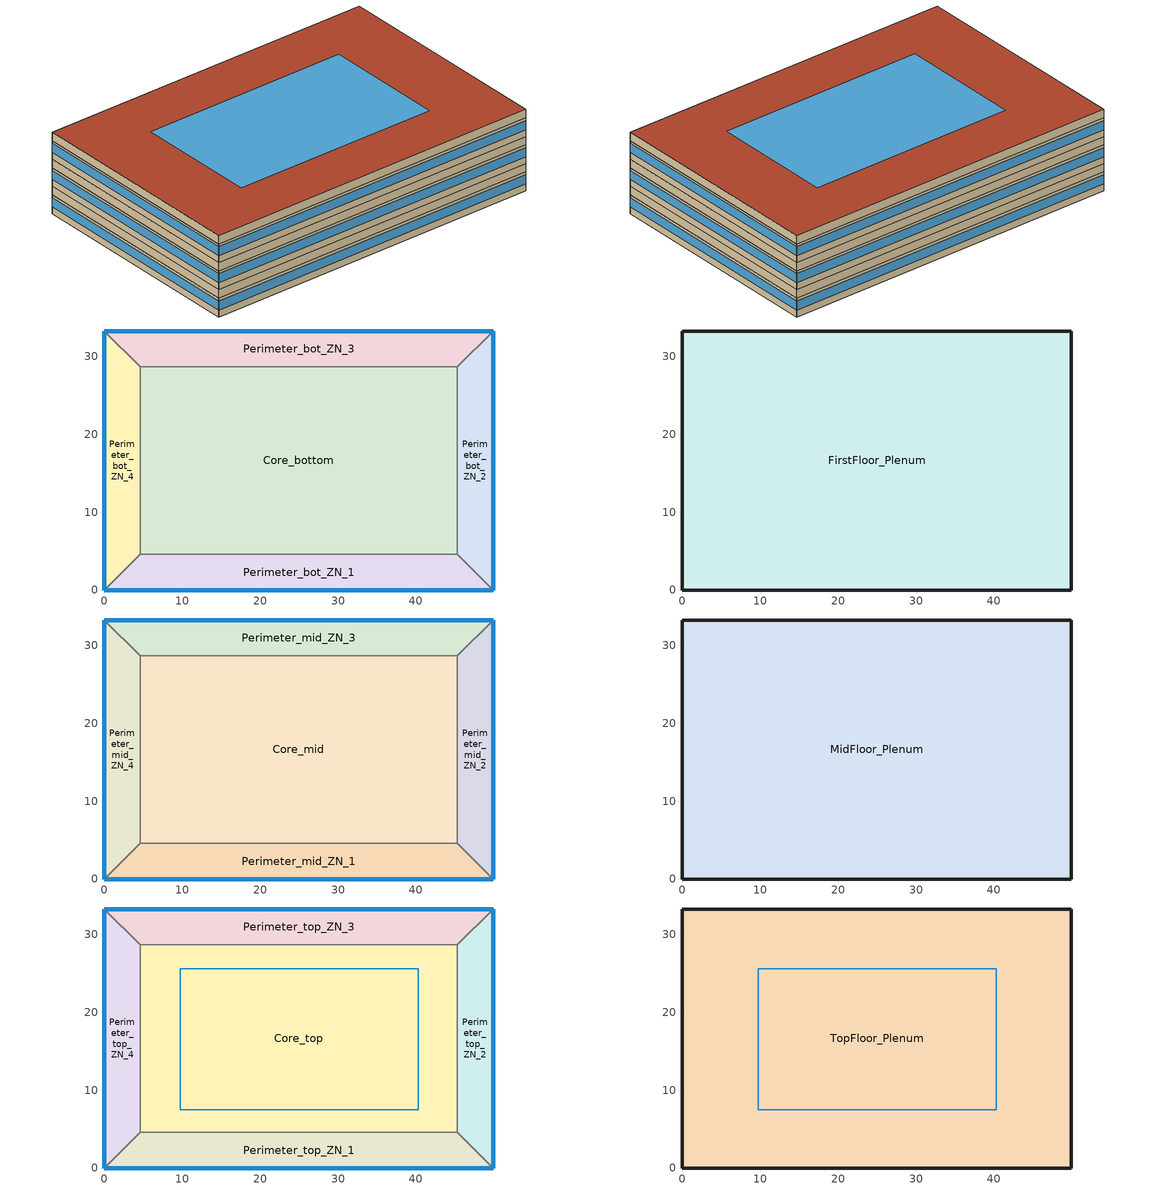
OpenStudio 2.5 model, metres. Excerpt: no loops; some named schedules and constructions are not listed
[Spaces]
Core_bottom
 floor ground: 45.34,28.7 45.34,4.57 4.57,4.57 4.57,28.7 z0
 wall to Perimeter_bot_ZN_1: 4.57,4.57 45.34,4.57 z0:2.74
 wall to Perimeter_bot_ZN_2: 45.34,4.57 45.34,28.7 z0:2.74
 wall to Perimeter_bot_ZN_4: 4.57,28.7 4.57,4.57 z0:2.74
 wall to Perimeter_bot_ZN_3: 45.34,28.7 4.57,28.7 z0:2.74
Perimeter_bot_ZN_2
 floor ground: 49.91,33.27 49.91,0 45.34,4.57 45.34,28.7 z0
 wall outside: 49.91,0 49.91,33.27 z0:2.74
 wall to Perimeter_bot_ZN_1: 45.34,4.57 49.91,0 z0:2.74
 wall to Perimeter_bot_ZN_3: 49.91,33.27 45.34,28.7 z0:2.74
 window: 49.91,0 49.91,33.27 z1.02:2.33
Perimeter_bot_ZN_3
 floor ground: 49.91,33.27 45.34,28.7 4.57,28.7 0,33.27 z0
 wall outside: 49.91,33.27 0,33.27 z0:2.74
 wall to Perimeter_bot_ZN_4: 0,33.27 4.57,28.7 z0:2.74
 window: 49.91,33.27 0,33.27 z1.02:2.33
Perimeter_bot_ZN_1
 floor ground: 45.34,4.57 49.91,0 0,0 4.57,4.57 z0
 wall outside: 0,0 49.91,0 z0:2.74
 wall to Perimeter_bot_ZN_4: 4.57,4.57 0,0 z0:2.74
 window: 0,0 49.91,0 z1.02:2.33
Perimeter_bot_ZN_4
 floor ground: 0,33.27 4.57,28.7 4.57,4.57 0,0 z0
 wall outside: 0,33.27 0,0 z0:2.74
 window: 0,33.27 0,0 z1.02:2.33
FirstFloor_Plenum
 floor to Perimeter_bot_ZN_3: 49.91,33.27 45.34,28.7 4.57,28.7 0,33.27 z2.74
 floor to Perimeter_bot_ZN_1: 45.34,4.57 49.91,0 0,0 4.57,4.57 z2.74
 floor to Core_bottom: 45.34,28.7 45.34,4.57 4.57,4.57 4.57,28.7 z2.74
 floor to Perimeter_bot_ZN_4: 0,33.27 4.57,28.7 4.57,4.57 0,0 z2.74
 floor to Perimeter_bot_ZN_2: 49.91,33.27 49.91,0 45.34,4.57 45.34,28.7 z2.74
 wall outside: 0,33.27 0,0 49.91,0 49.91,33.27 0,33.27 z2.74:3.96
Perimeter_mid_ZN_4
 floor to FirstFloor_Plenum: 0,33.27 4.57,28.7 4.57,4.57 0,0 z3.96
 wall outside: 0,33.27 0,0 z3.96:6.71
 wall to Perimeter_mid_ZN_3: 4.57,28.7 0,33.27 z3.96:6.71
 wall to Core_mid: 4.57,4.57 4.57,28.7 z3.96:6.71
 wall to Perimeter_mid_ZN_1: 0,0 4.57,4.57 z3.96:6.71
 window: 0,33.27 0,0 z4.98:6.29
Perimeter_mid_ZN_1
 floor to FirstFloor_Plenum: 45.34,4.57 49.91,0 0,0 4.57,4.57 z3.96
 wall outside: 0,0 49.91,0 z3.96:6.71
 wall to Core_mid: 45.34,4.57 4.57,4.57 z3.96:6.71
 wall to Perimeter_mid_ZN_2: 49.91,0 45.34,4.57 z3.96:6.71
 window: 0,0 49.91,0 z4.98:6.29
Perimeter_mid_ZN_2
 floor to FirstFloor_Plenum: 49.91,33.27 49.91,0 45.34,4.57 45.34,28.7 z3.96
 wall outside: 49.91,0 49.91,33.27 z3.96:6.71
 wall to Perimeter_mid_ZN_3: 49.91,33.27 45.34,28.7 z3.96:6.71
 wall to Core_mid: 45.34,28.7 45.34,4.57 z3.96:6.71
 window: 49.91,0 49.91,33.27 z4.98:6.29
Core_mid
 floor to FirstFloor_Plenum: 45.34,28.7 45.34,4.57 4.57,4.57 4.57,28.7 z3.96
 wall to Perimeter_mid_ZN_3: 45.34,28.7 4.57,28.7 z3.96:6.71
Perimeter_mid_ZN_3
 floor to FirstFloor_Plenum: 49.91,33.27 45.34,28.7 4.57,28.7 0,33.27 z3.96
 wall outside: 49.91,33.27 0,33.27 z3.96:6.71
 window: 49.91,33.27 0,33.27 z4.98:6.29
MidFloor_Plenum
 floor to Perimeter_mid_ZN_3: 49.91,33.27 45.34,28.7 4.57,28.7 0,33.27 z6.71
 floor to Perimeter_mid_ZN_4: 0,33.27 4.57,28.7 4.57,4.57 0,0 z6.71
 floor to Core_mid: 45.34,28.7 45.34,4.57 4.57,4.57 4.57,28.7 z6.71
 floor to Perimeter_mid_ZN_2: 49.91,33.27 49.91,0 45.34,4.57 45.34,28.7 z6.71
 floor to Perimeter_mid_ZN_1: 45.34,4.57 49.91,0 0,0 4.57,4.57 z6.71
 wall outside: 0,33.27 0,0 49.91,0 49.91,33.27 0,33.27 z6.71:7.92
Perimeter_top_ZN_3
 floor to MidFloor_Plenum: 49.91,33.27 45.34,28.7 4.57,28.7 0,33.27 z7.92
 wall outside: 49.91,33.27 0,33.27 z7.92:10.67
 wall to Perimeter_top_ZN_4: 0,33.27 4.57,28.7 z7.92:10.67
 wall to Core_top: 4.57,28.7 45.34,28.7 z7.92:10.67
 wall to Perimeter_top_ZN_2: 45.34,28.7 49.91,33.27 z7.92:10.67
 window: 49.91,33.27 0,33.27 z8.95:10.25
Perimeter_top_ZN_4
 floor to MidFloor_Plenum: 0,33.27 4.57,28.7 4.57,4.57 0,0 z7.92
 wall outside: 0,33.27 0,0 z7.92:10.67
 wall to Perimeter_top_ZN_1: 0,0 4.57,4.57 z7.92:10.67
 wall to Core_top: 4.57,4.57 4.57,28.7 z7.92:10.67
 window: 0,33.27 0,0 z8.95:10.25
Core_top
 floor to MidFloor_Plenum: 45.34,28.7 45.34,4.57 4.57,4.57 4.57,28.7 z7.92
 wall to Perimeter_top_ZN_1: 4.57,4.57 45.34,4.57 z7.92:10.67
 wall to Perimeter_top_ZN_2: 45.34,4.57 45.34,28.7 z7.92:10.67
 skylight inside (Customized Fenestration: cond=0.220 tvis=0.898 tsol=0.837): 40.32,7.47 40.32,25.58 9.75,25.58 9.75,7.47 z10.67
Perimeter_top_ZN_2
 floor to MidFloor_Plenum: 49.91,33.27 49.91,0 45.34,4.57 45.34,28.7 z7.92
 wall outside: 49.91,0 49.91,33.27 z7.92:10.67
 wall to Perimeter_top_ZN_1: 45.34,4.57 49.91,0 z7.92:10.67
 window: 49.91,0 49.91,33.27 z8.95:10.25
Perimeter_top_ZN_1
 floor to MidFloor_Plenum: 45.34,4.57 49.91,0 0,0 4.57,4.57 z7.92
 wall outside: 0,0 49.91,0 z7.92:10.67
 window: 0,0 49.91,0 z8.95:10.25
TopFloor_Plenum
 floor to Perimeter_top_ZN_4: 0,33.27 4.57,28.7 4.57,4.57 0,0 z10.67
 floor to Perimeter_top_ZN_2: 49.91,33.27 49.91,0 45.34,4.57 45.34,28.7 z10.67
 floor to Core_top: 45.34,28.7 45.34,4.57 4.57,4.57 4.57,28.7 z10.67
 floor to Perimeter_top_ZN_3: 49.91,33.27 45.34,28.7 4.57,28.7 0,33.27 z10.67
 floor to Perimeter_top_ZN_1: 45.34,4.57 49.91,0 0,0 4.57,4.57 z10.67
 wall outside: 0,33.27 0,0 49.91,0 49.91,33.27 0,33.27 z10.67:11.89
 roof outside: 49.91,0 49.91,33.27 0,33.27 0,0 z11.89
 skylight (Customized Fenestration: cond=0.220 tvis=0.898 tsol=0.837): 40.32,7.47 40.32,25.58 9.75,25.58 9.75,7.47 z11.89
[Site]
Montreal Int'l: Latitude {deg}=45.47; Longitude {deg}=-73.75; Time Zone {hr}=-5; Elevation {m}=36; Terrain=City
[Building]
NECB 2011-MediumOffice-NECB HDD Method-CAN_PQ_Montreal.Intl.AP.716270_CWEC.epw created: 2017-06-30 14:18:17 +0000: North Axis {deg}=0; Default Construction Set=NECB 2011 - Office - NECB HDD Method at climate 6; Standards Number of Stories=3; Standards Number of Above Ground Stories=3; Standards Building Type=MediumOffice
[ClimateZones]
Climate Zone Institution Name 1=ASHRAE; Climate Zone Document Name 1=ANSI/ASHRAE Standard 169; Climate Zone Document Year 1=2006; Climate Zone Institution Name 2=CEC; Climate Zone Document Name 2=California Climate Zone Descriptions; Climate Zone Document Year 2=1995
[Site:GroundTemperature:BuildingSurface]
19.527, 19.502, 19.536, 19.598, 20.002, 21.64, 22.225, 22.375, 21.449, 20.121, 19.802, 19.633
[Site:WaterMainsTemperature]
Calculation Method=Correlation; Annual Average Outdoor Air Temperature {C}=6.25; Maximum Difference In Monthly Average Outdoor Air Temperatures {deltaC}=30.2
[SizingPeriod:DesignDay] Barometric Pressure {Pa}=100893; Sky Clearness=0; Rain Indicator=0; Snow Indicator=0; Day of Month=21; Daylight Saving Time Indicator=0; Dry-Bulb Temperature Range Modifier Type=DefaultMultipliers
Name | Maximum Dry-Bulb Temperature {C} | Daily Dry-Bulb Temperature Range {deltaC} | Humidity Indicating Conditions at Maximum Dry-Bulb | Wind Speed {m/s} | Wind Direction {deg} | Month | Day Type | Humidity Indicating Type | Solar Model Indicator | ASHRAE Taub | ASHRAE Taud
Montreal Int'l Ann Htg 99.6% Condns DB | -23.7 | 0 | -23.7 | 3.9 | 260 | 1 | WinterDesignDay | Wetbulb | ASHRAEClearSky
Montreal Int'l Ann Hum_n 99.6% Condns DP=>MCDB | -23 | 0 | -30.5 | 3.9 | 260 | 1 | WinterDesignDay | Dewpoint | ASHRAEClearSky
Montreal Int'l Ann Htg Wind 99.6% Condns WS=>MCDB | -5.3 | 0 | -5.3 | 12.9 | 260 | 1 | WinterDesignDay | Wetbulb | ASHRAEClearSky
Montreal Int'l Ann Clg .4% Condns DB=>MWB | 30 | 9.3 | 22.1 | 4.9 | 220 | 7 | SummerDesignDay | Wetbulb | ASHRAETau | 0.465 | 1.966
Montreal Int'l Ann Clg .4% Condns WB=>MDB | 28.1 | 9.3 | 23.2 | 4.9 | 220 | 7 | SummerDesignDay | Wetbulb | ASHRAETau | 0.465 | 1.966
Montreal Int'l Ann Clg .4% Condns DP=>MDB | 26 | 9.3 | 21.6 | 4.9 | 220 | 7 | SummerDesignDay | Dewpoint | ASHRAETau | 0.465 | 1.966
Montreal Int'l Ann Clg .4% Condns Enth=>MDB | 28.1 | 9.3 | 69300 | 4.9 | 220 | 7 | SummerDesignDay | Enthalpy | ASHRAETau | 0.465 | 1.966
[Material:NoMass]
CP02 CARPET PAD: Roughness=VeryRough; Thermal Resistance {m2-K/W}=0.21648; Thermal Absorptance=0.9; Solar Absorptance=0.7; Visible Absorptance=0.8
[Material]
Name | Roughness | Thickness {m} | Conductivity {W/m-K} | Density {kg/m3} | Specific Heat {J/kg-K} | Thermal Absorptance | Solar Absorptance | Visible Absorptance
100mm Normalweight concrete floor | MediumSmooth | 0.1016 | 2.31 | 2322 | 832
G01 13mm gypsum board | Smooth | 0.0127 | 0.16 | 800 | 1090 | 0.9 | 0.7 | 0.5
G05 25mm wood | MediumSmooth | 0.0254 | 0.15 | 608 | 1630 | 0.9 | 0.5 | 0.5
[Construction]
Typical Interior Floor: 100mm Normalweight concrete floor, CP02 CARPET PAD
Typical Interior Wall: G01 13mm gypsum board, G01 13mm gypsum board
Typical Interior Ceiling: CP02 CARPET PAD, 100mm Normalweight concrete floor
Typical Interior Window: Clear 3mm
Typical Interior Door; Typical Interior Partition: G05 25mm wood
Customized Fenestration: cond=0.220 tvis=0.220 tsol=0.232: Customized Fenestration:: cond=0.220 tvis=0.220 tsol=0.232
Customized Fenestration: cond=0.220 tvis=0.441 tsol=0.279: Customized Fenestration:: cond=0.220 tvis=0.441 tsol=0.279
Customized Fenestration: cond=0.220 tvis=0.294 tsol=0.332: Customized Fenestration:: cond=0.220 tvis=0.294 tsol=0.332
Customized Fenestration: cond=0.220 tvis=0.898 tsol=0.837: Customized Fenestration:: cond=0.220 tvis=0.898 tsol=0.837
[DefaultConstructionSet]
NECB 2011 - Office - NECB HDD Method at climate 6: Default Exterior Surface Constructions=NECB 2011 - Office - NECB HDD Method at climate 6; Default Interior Surface Constructions=Default Surface Constructions 2; Default Ground Contact Surface Constructions=NECB 2011 - Office - NECB HDD Method at climate 7; Default Exterior SubSurface Constructions=NECB 2011 - Office - NECB HDD Method at climate 6; Default Interior SubSurface Constructions=Default Sub Surface Constructions 2; Interior Partition Construction=Typical Interior Partition
[DefaultSurfaceConstructions]
Name | Floor Construction | Wall Construction | Roof Ceiling Construction
Default Surface Constructions 2 | Typical Interior Floor | Typical Interior Wall | Typical Interior Ceiling
NECB 2011 - Office - NECB HDD Method at climate 6 | Customized opaque construction {bac17d05-fa3c-4554-9c2b-645434204bc1} to conductance of 0.183 | Customized opaque construction {9a10af6f-2136-4d12-8e47-a366c279f865} to conductance of 0.247 | Customized opaque construction {86125d64-8c4d-4eb4-9fef-85a99954333d} to conductance of 0.183
NECB 2011 - Office - NECB HDD Method at climate 7 | Customized opaque construction {63694fdd-92aa-4eea-9706-33f9e571802f} to conductance of 0.757 | Customized opaque construction {63694fdd-92aa-4eea-9706-33f9e571802f} to conductance of 0.284 | Customized opaque construction {63694fdd-92aa-4eea-9706-33f9e571802f} to conductance of 0.284
[DefaultSubSurfaceConstructions]
Name | Fixed Window Construction | Operable Window Construction | Door Construction | Glass Door Construction | Overhead Door Construction | Skylight Construction | Tubular Daylight Dome Construction | Tubular Daylight Diffuser Construction
Default Sub Surface Constructions 2 | Typical Interior Window | Typical Interior Window | Typical Interior Door
NECB 2011 - Office - NECB HDD Method at climate 6 | Customized Fenestration: cond=0.220 tvis=0.220 tsol=0.232 | Customized Fenestration: cond=0.220 tvis=0.220 tsol=0.232 | Customized opaque construction {ca5dc829-3440-4b2f-abc3-cab601b95ddb} to conductance of 2.2 | Customized Fenestration: cond=0.220 tvis=0.441 tsol=0.279 | Customized opaque construction {ec847054-24c3-4cd7-ba79-04c3cd1d9936} to conductance of 2.2 | Customized Fenestration: cond=0.220 tvis=0.294 tsol=0.332 | Customized Fenestration: cond=0.220 tvis=0.898 tsol=0.837 | Customized Fenestration: cond=0.220 tvis=0.898 tsol=0.837
[WindowMaterial:Glazing]
Clear 3mm: Optical Data Type=SpectralAverage; Thickness {m}=0.003; Solar Transmittance at Normal Incidence=0.837; Front Side Solar Reflectance at Normal Incidence=0.075; Back Side Solar Reflectance at Normal Incidence=0.075; Visible Transmittance at Normal Incidence=0.898; Front Side Visible Reflectance at Normal Incidence=0.081; Back Side Visible Reflectance at Normal Incidence=0.081; Infrared Transmittance at Normal Incidence=0; Front Side Infrared Hemispherical Emissivity=0.84; Back Side Infrared Hemispherical Emissivity=0.84; Conductivity {W/m-K}=0.9; Dirt Correction Factor for Solar and Visible Transmittance=1; Solar Diffusing=No
[WindowMaterial:SimpleGlazingSystem] U-Factor {W/m2-K}=2.2; Solar Heat Gain Coefficient=0.6; Visible Transmittance=0.21
Customized Fenestration:: cond=0.220 tvis=0.220 tsol=0.232; Customized Fenestration:: cond=0.220 tvis=0.441 tsol=0.279; Customized Fenestration:: cond=0.220 tvis=0.294 tsol=0.332; Customized Fenestration:: cond=0.220 tvis=0.898 tsol=0.837
[Space]
Name | Space Type | Building Story | Thermal Zone | Part of Total Floor Area
Perimeter_mid_ZN_4 | Space Function Office - open plan | Building Story 2 | Sp-Perimeter_mid_ZN_4 Sys-6 Flr-3 Sch-A HPlcmt-west ZN | Yes
Core_bottom | Space Function Office - open plan | Building Story 1 | Sp-Core_bottom Sys-6 Flr-2 Sch-A HPlcmt-core ZN | Yes
FirstFloor_Plenum | Space Function - undefined - | Building Story 1 | Sp-FirstFloor_Plenum Sys-0 Flr-2 Sch-- undefined - HPlcmt-north ZN | No
TopFloor_Plenum | Space Function - undefined - | Building Story 3 | Sp-TopFloor_Plenum Sys-0 Flr-1 Sch-- undefined - HPlcmt-north ZN | No
Perimeter_top_ZN_3 | Space Function Office - open plan | Building Story 3 | Sp-Perimeter_top_ZN_3 Sys-6 Flr-1 Sch-A HPlcmt-north ZN | Yes
Perimeter_bot_ZN_2 | Space Function Office - open plan | Building Story 1 | Sp-Perimeter_bot_ZN_2 Sys-6 Flr-2 Sch-A HPlcmt-east ZN | Yes
MidFloor_Plenum | Space Function - undefined - | Building Story 2 | Sp-MidFloor_Plenum Sys-0 Flr-3 Sch-- undefined - HPlcmt-north ZN | No
Perimeter_mid_ZN_1 | Space Function Office - open plan | Building Story 2 | Sp-Perimeter_mid_ZN_1 Sys-6 Flr-3 Sch-A HPlcmt-south ZN | Yes
Perimeter_bot_ZN_1 | Space Function Office - open plan | Building Story 1 | Sp-Perimeter_bot_ZN_1 Sys-6 Flr-2 Sch-A HPlcmt-south ZN | Yes
Perimeter_bot_ZN_3 | Space Function Office - open plan | Building Story 1 | Sp-Perimeter_bot_ZN_3 Sys-6 Flr-2 Sch-A HPlcmt-north ZN | Yes
Perimeter_mid_ZN_2 | Space Function Office - open plan | Building Story 2 | Sp-Perimeter_mid_ZN_2 Sys-6 Flr-3 Sch-A HPlcmt-east ZN | Yes
Perimeter_top_ZN_4 | Space Function Office - open plan | Building Story 3 | Sp-Perimeter_top_ZN_4 Sys-6 Flr-1 Sch-A HPlcmt-west ZN | Yes
Perimeter_bot_ZN_4 | Space Function Office - open plan | Building Story 1 | Sp-Perimeter_bot_ZN_4 Sys-6 Flr-2 Sch-A HPlcmt-west ZN | Yes
Core_top | Space Function AS | Building Story 3 | Sp-Core_top Sys-6 Flr-1 Sch-A HPlcmt-core ZN | Yes
Perimeter_top_ZN_2 | Space Function Office - open plan | Building Story 3 | Sp-Perimeter_top_ZN_2 Sys-6 Flr-1 Sch-A HPlcmt-east ZN | Yes
Perimeter_top_ZN_1 | Space Function Office - open plan | Building Story 3 | Sp-Perimeter_top_ZN_1 Sys-6 Flr-1 Sch-A HPlcmt-south ZN | Yes
Core_mid | Space Function Office - open plan | Building Story 2 | Sp-Core_mid Sys-6 Flr-3 Sch-A HPlcmt-core ZN | Yes
Perimeter_mid_ZN_3 | Space Function Office - open plan | Building Story 2 | Sp-Perimeter_mid_ZN_3 Sys-6 Flr-3 Sch-A HPlcmt-north ZN | Yes
[BuildingStory]
Name | Nominal Z Coordinate {m}
Building Story 1 | 0
Building Story 2 | 3.9624
Building Story 3 | 7.9248
[SpaceType]
Name | Default Schedule Set | Design Specification Outdoor Air Object | Standards Building Type | Standards Space Type
Space Function - undefined - | Space Function - undefined - Schedule Set | Space Function - undefined - Ventilation | Space Function | - undefined -
Space Function Office - open plan | Space Function Office - open plan Schedule Set | Space Function Office - open plan Ventilation | Space Function | Office - open plan
Space Function AS
[DesignSpecification:OutdoorAir]
Name | Outdoor Air Flow per Person {m3/s-person} | Outdoor Air Flow per Floor Area {m3/s-m2} | Outdoor Air Flow Air Changes per Hour {1/hr} | Outdoor Air Method
Space Function - undefined - Ventilation | 0 | 0 | 0
Space Function Office - open plan Ventilation |  | 0.0004318 |  | Sum
[DefaultScheduleSet] Infiltration Schedule=Always On
Name | Number of People Schedule | People Activity Level Schedule | Lighting Schedule | Electric Equipment Schedule
Space Function - undefined - Schedule Set
Space Function Office - open plan Schedule Set | NECB-A-Occupancy | NECB-Activity | NECB-A-Lighting | NECB-A-Electric-Equipment
[ThermostatSetpoint:DualSetpoint]
Name | Heating Setpoint Temperature Schedule | Cooling Setpoint Temperature Schedule
Space Function - undefined - Thermostat 4; Space Function - undefined - Thermostat 5; Space Function - undefined - Thermostat 6
Space Function Office - open plan Thermostat 16; Space Function Office - open plan Thermostat 17; Space Function Office - open plan Thermostat 18; Space Function Office - open plan Thermostat 19; Space Function Office - open plan Thermostat 21; Space Function Office - open plan Thermostat 22; Space Function Office - open plan Thermostat 23; Space Function Office - open plan Thermostat 24; Space Function Office - open plan Thermostat 25; Space Function Office - open plan Thermostat 26; Space Function Office - open plan Thermostat 27; Space Function Office - open plan Thermostat 28; Space Function Office - open plan Thermostat 29; Space Function Office - open plan Thermostat 30 | NECB-A-Thermostat Setpoint-Heating | NECB-A-Thermostat Setpoint-Cooling
Space Function Office - open plan Thermostat 20 | AS HtgStp | AS ClgStp
[People:Definition] Number of People Calculation Method=People/Area; Fraction Radiant=0.3
Name | People per Space Floor Area {person/m2}
Space Function Office - open plan People Definition | 0.0500522
AS People Definition | 0.0416667
[People]
Name | People Definition | Space or SpaceType | Work Efficiency Schedule | Clothing Insulation Schedule | Air Velocity Schedule | Number of People Schedule | Activity Level Schedule | Multiplier
Space Function Office - open plan People | Space Function Office - open plan People Definition | Space Function Office - open plan | Work Efficiency Schedule | Clothing Schedule | Air Velocity Schedule
AS People | AS People Definition | Space Function AS |  |  |  | NECB-A-Occupancy | NECB-Activity | 1
[Lights:Definition] Design Level Calculation Method=Watts/Area
Name | Watts per Space Floor Area {W/m2} | Fraction Radiant | Fraction Visible | Return Air Fraction
Space Function Office - open plan Lights Definition | 10.9999 | 0.5 | 0.2
AS | 400 | 0.6 |  | 0.3
[Lights]
Name | Lights Definition | Space or SpaceType | Schedule | Fraction Replaceable
Space Function Office - open plan Lights | Space Function Office - open plan Lights Definition | Space Function Office - open plan
AS Lights 400W HPS | AS | Space Function AS | AS Light_Sch | 1
[ElectricEquipment:Definition] Design Level Calculation Method=Watts/Area
Name | Watts per Space Floor Area {W/m2} | Fraction Radiant | Fraction Lost
Space Function Office - open plan Elec Equip Definition | 7.49994 | 0.5
AS Fans | 0.4167 |  | 0.1
[ElectricEquipment]
Name | Electric Equipment Definition | Space or SpaceType | Schedule
Space Function Office - open plan Elec Equip | Space Function Office - open plan Elec Equip Definition | Space Function Office - open plan
AS Circulating fans | AS Fans | Space Function AS | AS Circulating Fans Schedule
[SpaceInfiltration:DesignFlowRate] Schedule=Always On Discrete; Design Flow Rate Calculation Method=Flow/ExteriorArea; Flow per Exterior Surface Area {m3/s-m2}=0.00025; Constant Term Coefficient=0; Temperature Term Coefficient=0; Velocity Term Coefficient=0.224; Velocity Squared Term Coefficient=0
Name | Space or SpaceType
FirstFloor_Plenum Infiltration | FirstFloor_Plenum
MidFloor_Plenum Infiltration | MidFloor_Plenum
Perimeter_bot_ZN_1 Infiltration | Perimeter_bot_ZN_1
Perimeter_bot_ZN_2 Infiltration | Perimeter_bot_ZN_2
Perimeter_bot_ZN_3 Infiltration | Perimeter_bot_ZN_3
Perimeter_bot_ZN_4 Infiltration | Perimeter_bot_ZN_4
Perimeter_mid_ZN_1 Infiltration | Perimeter_mid_ZN_1
Perimeter_mid_ZN_2 Infiltration | Perimeter_mid_ZN_2
Perimeter_mid_ZN_3 Infiltration | Perimeter_mid_ZN_3
Perimeter_mid_ZN_4 Infiltration | Perimeter_mid_ZN_4
Perimeter_top_ZN_1 Infiltration | Perimeter_top_ZN_1
Perimeter_top_ZN_2 Infiltration | Perimeter_top_ZN_2
Perimeter_top_ZN_3 Infiltration | Perimeter_top_ZN_3
Perimeter_top_ZN_4 Infiltration | Perimeter_top_ZN_4
TopFloor_Plenum Infiltration | TopFloor_Plenum
[ThermalZone] Use Ideal Air Loads=No
Name | Thermostat | Humidistat
Sp-TopFloor_Plenum Sys-0 Flr-1 Sch-- undefined - HPlcmt-north ZN | Space Function - undefined - Thermostat 4
Sp-FirstFloor_Plenum Sys-0 Flr-2 Sch-- undefined - HPlcmt-north ZN | Space Function - undefined - Thermostat 5
Sp-MidFloor_Plenum Sys-0 Flr-3 Sch-- undefined - HPlcmt-north ZN | Space Function - undefined - Thermostat 6
Sp-Perimeter_top_ZN_3 Sys-6 Flr-1 Sch-A HPlcmt-north ZN | Space Function Office - open plan Thermostat 16
Sp-Perimeter_top_ZN_2 Sys-6 Flr-1 Sch-A HPlcmt-east ZN | Space Function Office - open plan Thermostat 17
Sp-Perimeter_top_ZN_4 Sys-6 Flr-1 Sch-A HPlcmt-west ZN | Space Function Office - open plan Thermostat 18
Sp-Perimeter_top_ZN_1 Sys-6 Flr-1 Sch-A HPlcmt-south ZN | Space Function Office - open plan Thermostat 19
Sp-Core_top Sys-6 Flr-1 Sch-A HPlcmt-core ZN | Space Function Office - open plan Thermostat 20 | Zone Control Humidistat 1
Sp-Perimeter_bot_ZN_3 Sys-6 Flr-2 Sch-A HPlcmt-north ZN | Space Function Office - open plan Thermostat 21
Sp-Perimeter_bot_ZN_2 Sys-6 Flr-2 Sch-A HPlcmt-east ZN | Space Function Office - open plan Thermostat 22
Sp-Perimeter_bot_ZN_4 Sys-6 Flr-2 Sch-A HPlcmt-west ZN | Space Function Office - open plan Thermostat 23
Sp-Perimeter_bot_ZN_1 Sys-6 Flr-2 Sch-A HPlcmt-south ZN | Space Function Office - open plan Thermostat 24
Sp-Core_bottom Sys-6 Flr-2 Sch-A HPlcmt-core ZN | Space Function Office - open plan Thermostat 25
Sp-Perimeter_mid_ZN_3 Sys-6 Flr-3 Sch-A HPlcmt-north ZN | Space Function Office - open plan Thermostat 26
Sp-Perimeter_mid_ZN_2 Sys-6 Flr-3 Sch-A HPlcmt-east ZN | Space Function Office - open plan Thermostat 27
Sp-Perimeter_mid_ZN_4 Sys-6 Flr-3 Sch-A HPlcmt-west ZN | Space Function Office - open plan Thermostat 28
Sp-Perimeter_mid_ZN_1 Sys-6 Flr-3 Sch-A HPlcmt-south ZN | Space Function Office - open plan Thermostat 29
Sp-Core_mid Sys-6 Flr-3 Sch-A HPlcmt-core ZN | Space Function Office - open plan Thermostat 30
[Sizing:Zone] Zone Cooling Design Supply Air Temperature Input Method=SupplyAirTemperature; Zone Cooling Design Supply Air Temperature {C}=14; Zone Cooling Design Supply Air Temperature Difference {deltaC}=11.11; Zone Heating Design Supply Air Temperature Input Method=SupplyAirTemperature; Zone Heating Design Supply Air Temperature {C}=40; Zone Heating Design Supply Air Temperature Difference {deltaC}=11.11; Zone Cooling Design Supply Air Humidity Ratio {kg-H2O/kg-air}=0.0085; Zone Heating Design Supply Air Humidity Ratio {kg-H2O/kg-air}=0.008; Cooling Design Air Flow Method=DesignDay; Heating Design Air Flow Method=DesignDay; Account for Dedicated Outdoor Air System=No; Dedicated Outdoor Air System Control Strategy=NeutralSupplyAir; Dedicated Outdoor Air Low Setpoint Temperature for Design {C}=autosize; Dedicated Outdoor Air High Setpoint Temperature for Design {C}=autosize
Sp-TopFloor_Plenum Sys-0 Flr-1 Sch-- undefined - HPlcmt-north ZN; Sp-FirstFloor_Plenum Sys-0 Flr-2 Sch-- undefined - HPlcmt-north ZN; Sp-MidFloor_Plenum Sys-0 Flr-3 Sch-- undefined - HPlcmt-north ZN
[AvailabilityManager:NightCycle] Control Type=CycleOnAny; Thermostat Tolerance {deltaC}=1
Availability Manager Night Cycle 1; Availability Manager Night Cycle 2; Availability Manager Night Cycle 3; Availability Manager Night Cycle 4
[OtherEquipment:Definition]
Name | Design Level Calculation Method | Watts per Space Floor Area {W/m2} | Fraction Latent | Design Level {W}
Plants Latent Loads | Watts/Area | 426.5 | 1
Plants Sensible Loads | EquipmentLevel |  |  | -140105
[ZoneControl:Humidistat]
Zone Control Humidistat 1: Humidifying Relative Humidity Setpoint Schedule=AS Hum RH Stpt; Dehumidifying Relative Humidity Setpoint Schedule=AS Dehum RH Stpt
[OtherEquipment] Space or SpaceType=Space Function AS
Name | Other Equipment Definition | Schedule
Other Equipment 1 | Plants Latent Loads | AS Latent plants loads hourly
Other Equipment 2 | Plants Sensible Loads | AS Sensible plants loads hourly
[Schedule:Ruleset]
Always On: Default Day Schedule=Always On Default
Clothing Schedule: Default Day Schedule=Clothing Schedule Default Winter Clothes
Air Velocity Schedule: Default Day Schedule=Air Velocity Schedule Default
Work Efficiency Schedule: Default Day Schedule=Work Efficiency Schedule Default
NECB-A-Occupancy: Default Day Schedule=NECB-A-Occupancy Default
NECB-Activity: Default Day Schedule=NECB-Activity Default; Summer Design Day Schedule=NECB-Activity Summer Design Day; Winter Design Day Schedule=NECB-Activity Winter Design Day
NECB-A-Lighting: Default Day Schedule=NECB-A-Lighting Default
NECB-A-Electric-Equipment: Default Day Schedule=NECB-A-Electric-Equipment Default
NECB-A-Thermostat Setpoint-Heating: Default Day Schedule=NECB-A-Thermostat Setpoint-Heating Default
NECB-A-Thermostat Setpoint-Cooling: Default Day Schedule=NECB-A-Thermostat Setpoint-Cooling Default
AS ClgStp: Default Day Schedule=Schedule Day 59
AS Dehum RH Stpt: Default Day Schedule=Schedule Day 60
AS HtgStp: Default Day Schedule=Schedule Day 61
AS Hum RH Stpt: Default Day Schedule=Schedule Day 62
AS Circulating Fans Schedule: Default Day Schedule=Schedule Day 58
[Schedule:Day]
Always On Default; Clothing Schedule Default Winter Clothes; Schedule Day 58: 24, 0, 1
Clothing Schedule Summer Clothes: 24, 0, 0.5
Air Velocity Schedule Default; NECB-A-Electric-Equipment Sat Day; NECB-A-Electric-Equipment Sun|Hol Day: 24, 0, 0.2
Work Efficiency Schedule Default; NECB-A-Occupancy Sat Day; NECB-A-Occupancy Sun|Hol Day: 24, 0, 0
NECB-A-Occupancy Default; NECB-A-Occupancy Default|Wkdy Day: 7, 0, 0, 8, 0, 0.1, 9, 0, 0.7, 12, 0, 0.9, 14, 0, 0.5, 17, 0, 0.9, 18, 0, 0.7, 19, 0, 0.3, 23, 0, 0.1, 24, 0, 0
NECB-Activity Default; NECB-Activity Winter Design Day; NECB-Activity Summer Design Day: 24, 0, 130
NECB-A-Lighting Default; NECB-A-Lighting Default|Wkdy Day: 7, 0, 0.05, 8, 0, 0.3, 9, 0, 0.8, 17, 0, 0.9, 18, 0, 0.8, 19, 0, 0.5, 21, 0, 0.3, 23, 0, 0.1, 24, 0, 0.05
NECB-A-Lighting Sat Day; NECB-A-Lighting Sun|Hol Day: 24, 0, 0.05
NECB-A-Electric-Equipment Default; NECB-A-Electric-Equipment Default|Wkdy Day: 7, 0, 0.2, 8, 0, 0.3, 9, 0, 0.8, 18, 0, 0.9, 19, 0, 0.5, 21, 0, 0.3, 24, 0, 0.2
NECB-A-Thermostat Setpoint-Heating Default; NECB-A-Thermostat Setpoint-Heating Default|Wkdy Day: 6, 0, 18, 7, 0, 20, 21, 0, 22, 24, 0, 18
NECB-A-Thermostat Setpoint-Heating Sat Day; NECB-A-Thermostat Setpoint-Heating Sun|Hol Day: 24, 0, 18
NECB-A-Thermostat Setpoint-Cooling Default; NECB-A-Thermostat Setpoint-Cooling Default|Wkdy Day: 6, 0, 35, 21, 0, 24, 24, 0, 35
NECB-A-Thermostat Setpoint-Cooling Sat Day; NECB-A-Thermostat Setpoint-Cooling Sun|Hol Day: 24, 0, 35
Schedule Day 59: 4, 0, 24, 20, 0, 28, 24, 0, 24
Schedule Day 60: 24, 0, 80
Schedule Day 61: 4, 0, 16, 20, 0, 20, 24, 0, 16
Schedule Day 62: 24, 0, 60
[Schedule:Rule] Date Specification Type=DateRange; Start Day=1
Name | Schedule Ruleset | Rule Order | Day Schedule | Start Month | End Month | End Day | Apply Monday | Apply Tuesday | Apply Wednesday | Apply Thursday | Apply Friday | Apply Saturday | Apply Sunday
Schedule Rule 1 | Clothing Schedule | 0 | Clothing Schedule Summer Clothes | 5 | 9 | 30
Schedule Rule 2 | NECB-A-Occupancy | 2 | NECB-A-Occupancy Default|Wkdy Day | 1 | 12 | 31 | Yes | Yes | Yes | Yes | Yes
Schedule Rule 3 | NECB-A-Occupancy | 1 | NECB-A-Occupancy Sat Day | 1 | 12 | 31 |  |  |  |  |  | Yes
Schedule Rule 4 | NECB-A-Occupancy | 0 | NECB-A-Occupancy Sun|Hol Day | 1 | 12 | 31 |  |  |  |  |  |  | Yes
Schedule Rule 5 | NECB-A-Lighting | 2 | NECB-A-Lighting Default|Wkdy Day | 1 | 12 | 31 | Yes | Yes | Yes | Yes | Yes
Schedule Rule 6 | NECB-A-Lighting | 1 | NECB-A-Lighting Sat Day | 1 | 12 | 31 |  |  |  |  |  | Yes
Schedule Rule 7 | NECB-A-Lighting | 0 | NECB-A-Lighting Sun|Hol Day | 1 | 12 | 31 |  |  |  |  |  |  | Yes
Schedule Rule 8 | NECB-A-Electric-Equipment | 2 | NECB-A-Electric-Equipment Default|Wkdy Day | 1 | 12 | 31 | Yes | Yes | Yes | Yes | Yes
Schedule Rule 9 | NECB-A-Electric-Equipment | 1 | NECB-A-Electric-Equipment Sat Day | 1 | 12 | 31 |  |  |  |  |  | Yes
Schedule Rule 10 | NECB-A-Electric-Equipment | 0 | NECB-A-Electric-Equipment Sun|Hol Day | 1 | 12 | 31 |  |  |  |  |  |  | Yes
Schedule Rule 11 | NECB-A-Thermostat Setpoint-Heating | 2 | NECB-A-Thermostat Setpoint-Heating Default|Wkdy Day | 1 | 12 | 31 | Yes | Yes | Yes | Yes | Yes
Schedule Rule 12 | NECB-A-Thermostat Setpoint-Heating | 1 | NECB-A-Thermostat Setpoint-Heating Sat Day | 1 | 12 | 31 |  |  |  |  |  | Yes
Schedule Rule 13 | NECB-A-Thermostat Setpoint-Heating | 0 | NECB-A-Thermostat Setpoint-Heating Sun|Hol Day | 1 | 12 | 31 |  |  |  |  |  |  | Yes
Schedule Rule 14 | NECB-A-Thermostat Setpoint-Cooling | 2 | NECB-A-Thermostat Setpoint-Cooling Default|Wkdy Day | 1 | 12 | 31 | Yes | Yes | Yes | Yes | Yes
Schedule Rule 15 | NECB-A-Thermostat Setpoint-Cooling | 1 | NECB-A-Thermostat Setpoint-Cooling Sat Day | 1 | 12 | 31 |  |  |  |  |  | Yes
Schedule Rule 16 | NECB-A-Thermostat Setpoint-Cooling | 0 | NECB-A-Thermostat Setpoint-Cooling Sun|Hol Day | 1 | 12 | 31 |  |  |  |  |  |  | Yes
[Schedule:Constant]
Always On Discrete: Value=1
